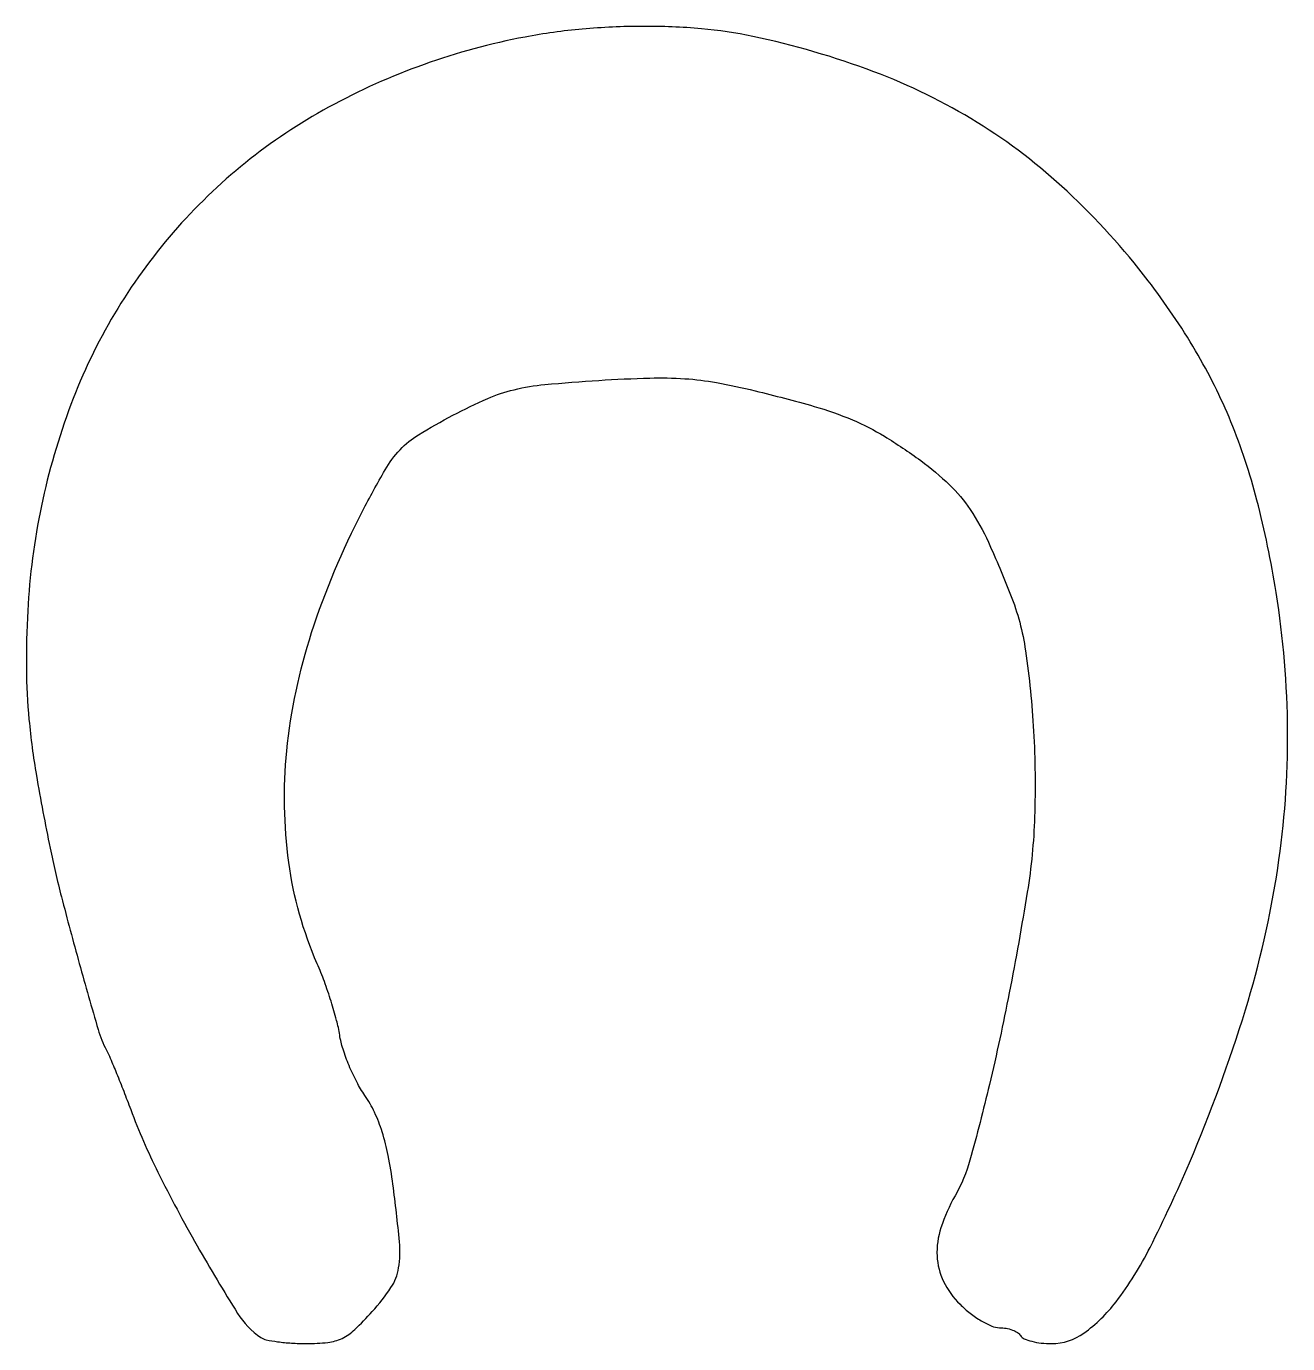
# Model space of a CAD drawing. Extents: x 0 to 158, y 0 to 165.
import ezdxf

# ---------------------------------------------------------------- set-up
doc = ezdxf.new("R2010")
doc.units = 0

msp = doc.modelspace()

# ---------------------------------------------------------------- linework, layer by layer
msp.add_lwpolyline([(62.5, 163.496771, 0.07842), (37.923385, 154.712362, 0.089451), (18.493438, 139.057085, 0.088954), (5.680621, 117.521344, 0.076567), (0.274728, 91.706134, 0.01536), (0.10998, 84.503794, 0.021615), (0.437963, 78.087225, 0.018857), (1.36548, 71.101633, 0.00846), (3.084147, 62, 0.012239), (4.495838, 55.916855, 0.004752), (6.734916, 47.567578, 0.002803), (9.086248, 39.30104, 0.049623), (10.119683, 36.727787, -0.019373), (10.604346, 35.704449, -0.003745), (11.394545, 33.814856, -0.003979), (12.282731, 31.595233, -0.003664), (13.160688, 29.300069, 0.025795), (16.567046, 21.454196, 0.014279), (21.480748, 12.236135, 0.010637), (26.543881, 3.781253, 0.10198), (29.434001, 0.765313, 0.102264), (30.113507, 0.478326, 0.016243), (31.547994, 0.241942, 0.017422), (33.281428, 0.075028, 0.014463), (35.133638, 0.015313, 0.027826), (37.842737, 0.157217, 0.085775), (39.59998, 0.66081, 0.077017), (41.188911, 1.757127, 0.0196), (43.383638, 4.002881, 0.037014), (45.726958, 7.017737, 0.106829), (46.68805, 9.467458, 0.064785), (46.79185, 12.747576, 0.007826), (45.972517, 19.941354, 0.016362), (45.385673, 23.537084, 0.027862), (44.631813, 26.486842, 0.032828), (43.672592, 28.948578, 0.042231), (42.462883, 31.05356, -0.031605), (41.444022, 32.742443, -0.021127), (40.48747, 34.788139, -0.021305), (39.725864, 36.858262, -0.03868), (39.310361, 38.612206, 0.025815), (38.923078, 40.457216, 0.011611), (38.234669, 42.835594, 0.01146), (37.389584, 45.319946, 0.015316), (36.503087, 47.530242, -0.069437), (32.943288, 60.224081, -0.058662), (32.698047, 74.179396, -0.053559), (35.800484, 88.979371, -0.041573), (42.163945, 104.168018, -0.010442), (44.990464, 109.333001, -0.058661), (46.864251, 111.856021, -0.066918), (49.169287, 113.724496, -0.015932), (53.47557, 116.165445, -0.01733), (57.826371, 118.262603, -0.044955), (61.121841, 119.371724, -0.035482), (64.983923, 120.010318, -0.007633), (71.749611, 120.536846, -0.008248), (78.098127, 120.828485, -0.024004), (82.486657, 120.746897, -0.028065), (86.455257, 120.257475, -0.015151), (91.27404, 119.234817, -0.00949), (98.658626, 117.283, -0.030389), (103.460405, 115.594476, -0.037451), (107.465343, 113.541092, -0.021144), (112, 110.498887, -0.033105), (115.6176, 107.455663, -0.053714), (118.196754, 104.380543, -0.041476), (120.471545, 100.291492, -0.012406), (123.25148, 93.715606, -0.057651), (125.117716, 86.699538, -0.022204), (126.129456, 76.656325, -0.022173), (126.254574, 65.927015, -0.032149), (125.337716, 56.5, -0.007892), (123.085651, 43.910482, -0.010141), (120.598574, 32.415445, -0.009304), (118.168036, 22.974175, -0.062021), (116.305544, 18.5, 0.050596), (114.535752, 14.507345, 0.090643), (114.053251, 10.963995, 0.103249), (114.865962, 7.797296, 0.082287), (116.923077, 4.923077, 0.031145), (118.190499, 3.804428, 0.031671), (119.58026, 2.858654, 0.033381), (120.888891, 2.198055, 0.100523), (121.86406, 2, -0.045181), (122.681807, 1.925956, -0.045531), (123.470754, 1.70625, -0.049582), (124.119058, 1.38369, -0.114613), (124.5, 1, 0.155071), (124.949829, 0.613726, 0.03729), (125.892317, 0.29375, 0.034771), (127.080941, 0.073484, 0.028438), (128.371926, 0, 0.158228), (132.427064, 1.316222, 0.073064), (136.439409, 5.234791, 0.046147), (140.70537, 12.052362, 0.0158), (145.625683, 22.632564, 0.026367), (152.625427, 41.750342, 0.036875), (156.675637, 59.483971, 0.039448), (157.912322, 76.638035, 0.03796), (156.471966, 94, 0.023234), (154.070275, 105.544402, 0.034425), (150.816345, 115.350445, 0.036225), (146.394231, 124.239314, 0.030027), (140.476414, 133, 0.041141), (130.325576, 144.198533, 0.04968), (119.057272, 152.816737, 0.048733), (106.124779, 159.163829, 0.03733), (91, 163.582484, 0.031288), (84.562293, 164.536078, 0.021881), (77.23041, 164.834999, 0.021368), (69.661863, 164.4886, 0.024578)], format="xyb", close=True)

doc.saveas('drawing.dxf')
